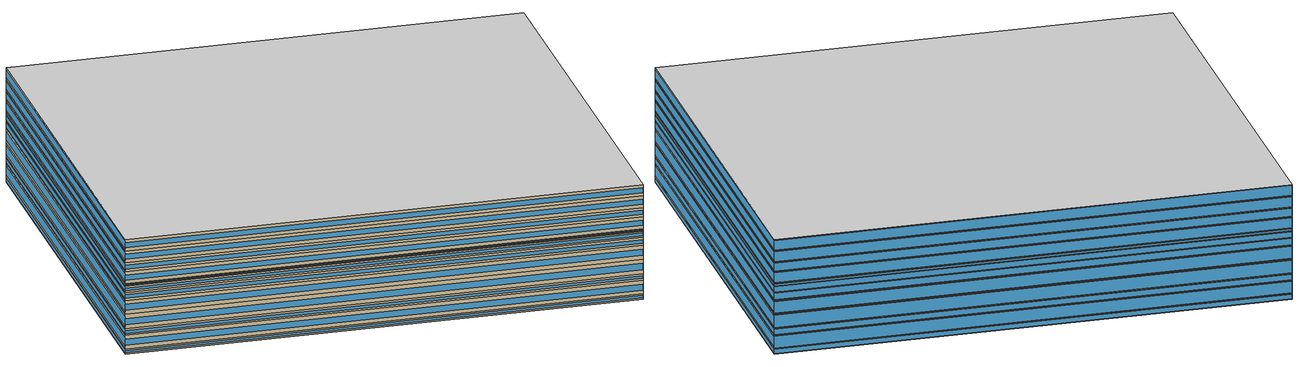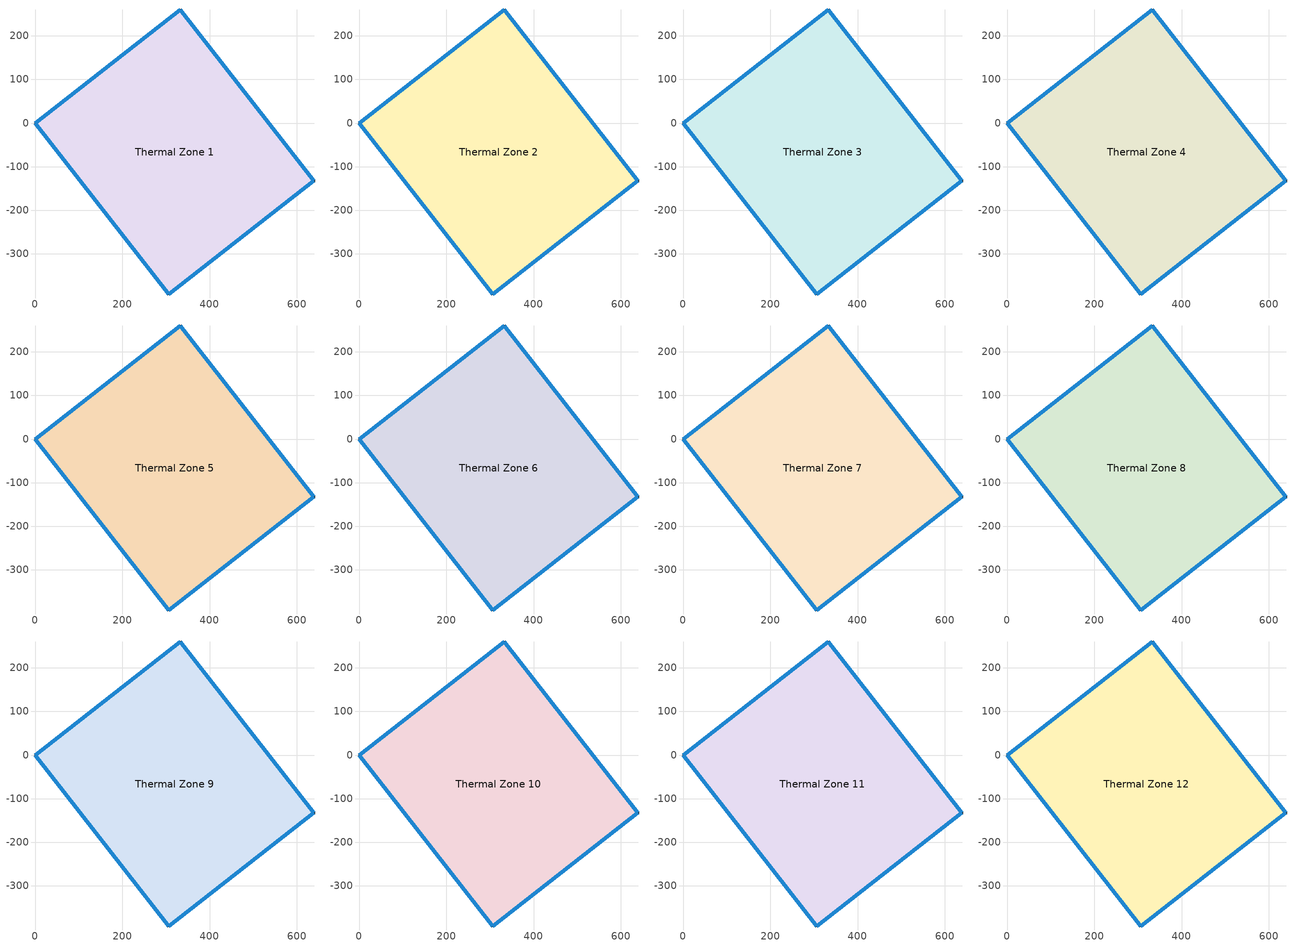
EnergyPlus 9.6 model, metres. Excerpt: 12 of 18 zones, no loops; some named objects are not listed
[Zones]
Thermal Zone 1
 floor ground (ExtSlabCarpet): 0,0 332.75,259.98 639.52,-132.67 306.77,-392.64 z0
 wall outside (Ext Wall): 639.52,-132.67 332.75,259.98 0,0 306.77,-392.64 639.52,-132.67 z0:5.15
 window (Ext Window): 639.51,-132.66 332.76,259.97 z0.39:4.76; 0.01,-0.01 306.76,-392.63 z1.47:3.68; 332.75,259.97 0.01,0.01 z1.03:4.12; 306.77,-392.64 639.51,-132.67 z0.8:4.35
Thermal Zone 2
 floor to Thermal Zone 1 (Interior Floor): 0,0 332.75,259.98 639.52,-132.67 306.77,-392.64 z5.15
 wall outside (Ext Wall): 639.52,-132.67 332.75,259.98 0,0 306.77,-392.64 639.52,-132.67 z5.15:18.94
 window (Ext Window): 639.51,-132.66 332.76,259.97 z6.18:17.91; 0.01,-0.01 306.76,-392.63 z9.08:15.01; 332.75,259.97 0.01,0.01 z7.91:16.18; 306.77,-392.64 639.51,-132.67 z7.29:16.8
Thermal Zone 3
 floor to Thermal Zone 2 (Interior Floor): 0,0 332.75,259.98 639.52,-132.67 306.77,-392.64 z18.94
 wall outside (Ext Wall): 639.52,-132.67 332.75,259.98 0,0 306.77,-392.64 639.52,-132.67 z18.94:25.47
 window (Ext Window): 639.51,-132.66 332.76,259.97 z19.43:24.98; 0.01,-0.01 306.76,-392.63 z20.8:23.61; 332.75,259.97 0.01,0.01 z20.25:24.16; 306.77,-392.64 639.51,-132.67 z19.95:24.46
Thermal Zone 4
 floor to Thermal Zone 3 (Interior Floor): 0,0 332.75,259.98 639.52,-132.67 306.77,-392.64 z25.47
 wall outside (Ext Wall): 639.52,-132.67 332.75,259.98 0,0 306.77,-392.64 639.52,-132.67 z25.47:40.19
 window (Ext Window): 639.51,-132.66 332.76,259.97 z26.57:39.09; 0.01,-0.01 306.76,-392.63 z29.67:35.99; 332.75,259.97 0.01,0.01 z28.41:37.25; 306.77,-392.64 639.51,-132.67 z27.75:37.91
Thermal Zone 5
 floor to Thermal Zone 4 (Interior Floor): 0,0 332.75,259.98 639.52,-132.67 306.77,-392.64 z40.19
 wall outside (Ext Wall): 639.52,-132.67 332.75,259.98 0,0 306.77,-392.64 639.52,-132.67 z40.19:54.16
 window (Ext Window): 639.51,-132.66 332.76,259.97 z41.24:53.11; 0.01,-0.01 306.76,-392.63 z44.17:50.18; 332.75,259.97 0.01,0.01 z42.98:51.37; 306.77,-392.64 639.51,-132.67 z42.36:51.99
Thermal Zone 6
 floor to Thermal Zone 5 (Interior Floor): 0,0 332.75,259.98 639.52,-132.67 306.77,-392.64 z54.16
 wall outside (Ext Wall): 639.52,-132.67 332.75,259.98 0,0 306.77,-392.64 639.52,-132.67 z54.16:62.1
 window (Ext Window): 639.51,-132.66 332.76,259.97 z54.76:61.5; 0.01,-0.01 306.76,-392.63 z56.42:59.84; 332.75,259.97 0.01,0.01 z55.75:60.51; 306.77,-392.64 639.51,-132.67 z55.39:60.87
Thermal Zone 7
 floor to Thermal Zone 6 (Interior Floor): 0,0 332.75,259.98 639.52,-132.67 306.77,-392.64 z62.1
 wall outside (Ext Wall): 639.52,-132.67 332.75,259.98 0,0 306.77,-392.64 639.52,-132.67 z62.1:68.59
 window (Ext Window): 639.51,-132.66 332.76,259.97 z62.59:68.1; 0.01,-0.01 306.76,-392.63 z63.95:66.74; 332.75,259.97 0.01,0.01 z63.4:67.29; 306.77,-392.64 639.51,-132.67 z63.11:67.58
Thermal Zone 8
 floor to Thermal Zone 7 (Interior Floor): 0,0 332.75,259.98 639.52,-132.67 306.77,-392.64 z68.59
 wall outside (Ext Wall): 639.52,-132.67 332.75,259.98 0,0 306.77,-392.64 639.52,-132.67 z68.59:70.99
 window (Ext Window): 639.51,-132.66 332.76,259.97 z68.77:70.81; 0.01,-0.01 306.76,-392.63 z69.27:70.31; 332.75,259.97 0.01,0.01 z69.07:70.51; 306.77,-392.64 639.51,-132.67 z68.96:70.62
Thermal Zone 9
 floor to Thermal Zone 8 (Interior Floor): 0,0 332.75,259.98 639.52,-132.67 306.77,-392.64 z70.99
 wall outside (Ext Wall): 639.52,-132.67 332.75,259.98 0,0 306.77,-392.64 639.52,-132.67 z70.99:83.04
 window (Ext Window): 639.51,-132.66 332.76,259.97 z71.89:82.14; 0.01,-0.01 306.76,-392.63 z74.42:79.61; 332.75,259.97 0.01,0.01 z73.4:80.63; 306.77,-392.64 639.51,-132.67 z72.86:81.17
Thermal Zone 10
 floor to Thermal Zone 9 (Interior Floor): 0,0 332.75,259.98 639.52,-132.67 306.77,-392.64 z83.04
 wall outside (Ext Wall): 639.52,-132.67 332.75,259.98 0,0 306.77,-392.64 639.52,-132.67 z83.04:92.22
 window (Ext Window): 639.51,-132.66 332.76,259.97 z83.73:91.53; 0.01,-0.01 306.76,-392.63 z85.66:89.6; 332.75,259.97 0.01,0.01 z84.88:90.38; 306.77,-392.64 639.51,-132.67 z84.46:90.8
Thermal Zone 11
 floor to Thermal Zone 10 (Interior Floor): 0,0 332.75,259.98 639.52,-132.67 306.77,-392.64 z92.22
 wall outside (Ext Wall): 639.52,-132.67 332.75,259.98 0,0 306.77,-392.64 639.52,-132.67 z92.22:104.07
 window (Ext Window): 639.51,-132.66 332.76,259.97 z93.11:103.18; 0.01,-0.01 306.76,-392.63 z95.6:100.69; 332.75,259.97 0.01,0.01 z94.59:101.7; 306.77,-392.64 639.51,-132.67 z94.06:102.23
Thermal Zone 12
 floor to Thermal Zone 11 (Interior Floor): 0,0 332.75,259.98 639.52,-132.67 306.77,-392.64 z104.07
 wall outside (Ext Wall): 639.52,-132.67 332.75,259.98 0,0 306.77,-392.64 639.52,-132.67 z104.07:115.57
 window (Ext Window): 639.51,-132.66 332.76,259.97 z104.93:114.71; 0.01,-0.01 306.76,-392.63 z107.35:112.29; 332.75,259.97 0.01,0.01 z106.37:113.27; 306.77,-392.64 639.51,-132.67 z105.85:113.79
 ceiling to Thermal Zone 13 (Interior Ceiling): 306.77,-392.64 639.52,-132.67 332.75,259.98 0,0 z115.57
[Building]
Building 1: North Axis {deg}=-0
[Site:Location]
Washington Dc Dulles IntL Ar: Latitude {deg}=38.98; Longitude {deg}=-77.47; Time Zone {hr}=-5; Elevation {m}=82
[SizingPeriod:DesignDay] Day of Month=21; Dry-Bulb Temperature Range Modifier Type=DefaultMultipliers; Barometric Pressure {Pa}=86790; Rain Indicator=No; Snow Indicator=No; Daylight Saving Time Indicator=No; Begin Environment Reset Mode=FullResetAtBeginEnvironment
Name | Month | Day Type | Maximum Dry-Bulb Temperature {C} | Daily Dry-Bulb Temperature Range {deltaC} | Humidity Condition Type | Wetbulb or DewPoint at Maximum Dry-Bulb {C} | Wind Speed {m/s} | Wind Direction {deg} | Solar Model Indicator | ASHRAE Clear Sky Optical Depth for Beam Irradiance (taub) | ASHRAE Clear Sky Optical Depth for Diffuse Irradiance (taud) | Enthalpy at Maximum Dry-Bulb {J/kg} | Sky Clearness
SALT-LAKE-CITY-IAP Ann Clg .4% Condns DB=>MWB | 7 | SummerDesignDay | 36.5 | 14.4 | Wetbulb | 17.1 | 5 | 340 | ASHRAETau | 0.339 | 2.366
SALT-LAKE-CITY-IAP Ann Clg .4% Condns DP=>MDB | 7 | SummerDesignDay | 22.5 | 14.4 | Dewpoint | 15.6 | 5 | 340 | ASHRAETau | 0.339 | 2.366
SALT-LAKE-CITY-IAP Ann Clg .4% Condns Enth=>MDB | 7 | SummerDesignDay | 30.8 | 14.4 | Enthalpy |  | 5 | 340 | ASHRAETau | 0.339 | 2.366 | 59300
SALT-LAKE-CITY-IAP Ann Clg .4% Condns WB=>MDB | 7 | SummerDesignDay | 31.2 | 14.4 | Wetbulb | 19 | 5 | 340 | ASHRAETau | 0.339 | 2.366
SALT-LAKE-CITY-IAP Ann Htg 99.6% Condns DB | 1 | WinterDesignDay | -12.4 | 0 | Wetbulb | -12.4 | 2.6 | 140 | ASHRAEClearSky |  |  |  | 0
SALT-LAKE-CITY-IAP Ann Htg Wind 99.6% Condns WS=>MCDB | 1 | WinterDesignDay | 6.8 | 0 | Wetbulb | 6.8 | 12.4 | 140 | ASHRAEClearSky |  |  |  | 0
SALT-LAKE-CITY-IAP Ann Hum_n 99.6% Condns DP=>MCDB | 1 | WinterDesignDay | -10.7 | 0 | Dewpoint | -16.2 | 2.6 | 140 | ASHRAEClearSky |  |  |  | 0
[Material] Thermal Absorptance=0.9
Name | Roughness | Thickness m | Conductivity W/m-K | Density kg/m3 | Specific Heat J/kg-K | Solar Absorptance | Visible Absorptance
wall concrete | MediumRough | 0.398 | 0.5 | 2243 | 837 | 0.65 | 0.65
Wall Insulation [37] | MediumRough | 0.0681 | 0.0432 | 91 | 837 | 0.5 | 0.5
F16 Acoustic tile | MediumSmooth | 0.0191 | 0.06 | 368 | 590 | 0.3 | 0.3
M11 100mm lightweight concrete | MediumRough | 0.1016 | 0.53 | 1280 | 840 | 0.5 | 0.5
MAT-CC05 4 HW CONCRETE | Rough | 0.1016 | 1.311 | 2240 | 836.8 | 0.85 | 0.85
[Material:AirGap]
F05 Ceiling air space resistance: Thermal Resistance m2-K/W=0.18
[Material:NoMass]
CP02 CARPET PAD: Roughness=Smooth; Thermal Resistance m2-K/W=0.1; Thermal Absorptance=0.9; Solar Absorptance=0.8; Visible Absorptance=0.8
[WindowMaterial:SimpleGlazingSystem]
Window Material Simple Glazing System: U-Factor W/m2-K=1.51; Solar Heat Gain Coefficient=0.25
[Construction]
Ext Wall: wall concrete, Wall Insulation [37]
Ext Window: Window Material Simple Glazing System
ExtSlabCarpet: MAT-CC05 4 HW CONCRETE, CP02 CARPET PAD
Interior Ceiling: M11 100mm lightweight concrete, F05 Ceiling air space resistance, F16 Acoustic tile
Interior Floor: F16 Acoustic tile, F05 Ceiling air space resistance, M11 100mm lightweight concrete
[Zone]
Thermal Zone 1: 52, 0, 0, 0, , 1, , , , , , Yes
Thermal Zone 2: 52, 0, 0, 5.15, , 1, , , , , , Yes
Thermal Zone 3: 52, 0, 0, 18.94, , 1, , , , , , Yes
Thermal Zone 4: 52, 0, 0, 25.47, , 1, , , , , , Yes
Thermal Zone 5: 52, 0, 0, 40.19, , 1, , , , , , Yes
Thermal Zone 6: 52, 0, 0, 54.16, , 1, , , , , , Yes
Thermal Zone 7: 52, 0, 0, 62.1, , 1, , , , , , Yes
Thermal Zone 8: 52, 0, 0, 68.59, , 1, , , , , , Yes
Thermal Zone 9: 52, 0, 0, 70.99, , 1, , , , , , Yes
Thermal Zone 10: 52, 0, 0, 83.04, , 1, , , , , , Yes
Thermal Zone 11: 52, 0, 0, 92.22, , 1, , , , , , Yes
Thermal Zone 12: 52, 0, 0, 104.07, , 1, , , , , , Yes
[ZoneList]
Availability Manager Night Cycle 1 Cooling Control Zones List; Availability Manager Night Cycle 1 Heating Control Zones List; Availability Manager Night Cycle 1 Heating Zone Fans Only Zones List: Thermal Zone 1, Thermal Zone 2, Thermal Zone 3
Availability Manager Night Cycle 2 Cooling Control Zones List; Availability Manager Night Cycle 2 Heating Control Zones List; Availability Manager Night Cycle 2 Heating Zone Fans Only Zones List: Thermal Zone 4, Thermal Zone 5
Availability Manager Night Cycle 3 Cooling Control Zones List; Availability Manager Night Cycle 3 Heating Control Zones List; Availability Manager Night Cycle 3 Heating Zone Fans Only Zones List: Thermal Zone 6, Thermal Zone 7
Availability Manager Night Cycle 4 Cooling Control Zones List; Availability Manager Night Cycle 4 Heating Control Zones List; Availability Manager Night Cycle 4 Heating Zone Fans Only Zones List: Thermal Zone 8, Thermal Zone 9, Thermal Zone 10, Thermal Zone 11, Thermal Zone 12, Thermal Zone 13, Thermal Zone 14, Thermal Zone 15, Thermal Zone 16, Thermal Zone 17, Thermal Zone 18
[AvailabilityManager:NightCycle] Applicability Schedule=Always On Discrete; Fan Schedule=Always On Discrete hvac_library; Control Type=CycleOnAnyCoolingOrHeatingZone; Thermostat Tolerance deltaC=1; Cycling Run Time Control Type=FixedRunTime; Cycling Run Time s=3600
Name | Cooling Control Zone or Zone List | Heating Control Zone or Zone List | Heating Zone Fans Only Zone or Zone List
Availability Manager Night Cycle 1 | Availability Manager Night Cycle 1 Cooling Control Zones List | Availability Manager Night Cycle 1 Heating Control Zones List | Availability Manager Night Cycle 1 Heating Zone Fans Only Zones List
Availability Manager Night Cycle 2 | Availability Manager Night Cycle 2 Cooling Control Zones List | Availability Manager Night Cycle 2 Heating Control Zones List | Availability Manager Night Cycle 2 Heating Zone Fans Only Zones List
Availability Manager Night Cycle 3 | Availability Manager Night Cycle 3 Cooling Control Zones List | Availability Manager Night Cycle 3 Heating Control Zones List | Availability Manager Night Cycle 3 Heating Zone Fans Only Zones List
Availability Manager Night Cycle 4 | Availability Manager Night Cycle 4 Cooling Control Zones List | Availability Manager Night Cycle 4 Heating Control Zones List | Availability Manager Night Cycle 4 Heating Zone Fans Only Zones List
[AvailabilityManager:Scheduled] Schedule=Always On Discrete
Air Loop HVAC Outdoor Air System 1 Availability Manager; Air Loop HVAC Outdoor Air System 2 Availability Manager; Air Loop HVAC Outdoor Air System 3 Availability Manager; Air Loop HVAC Outdoor Air System 4 Availability Manager
[Schedule:Constant]
Always On Discrete; Always On Discrete hvac_library: 1
